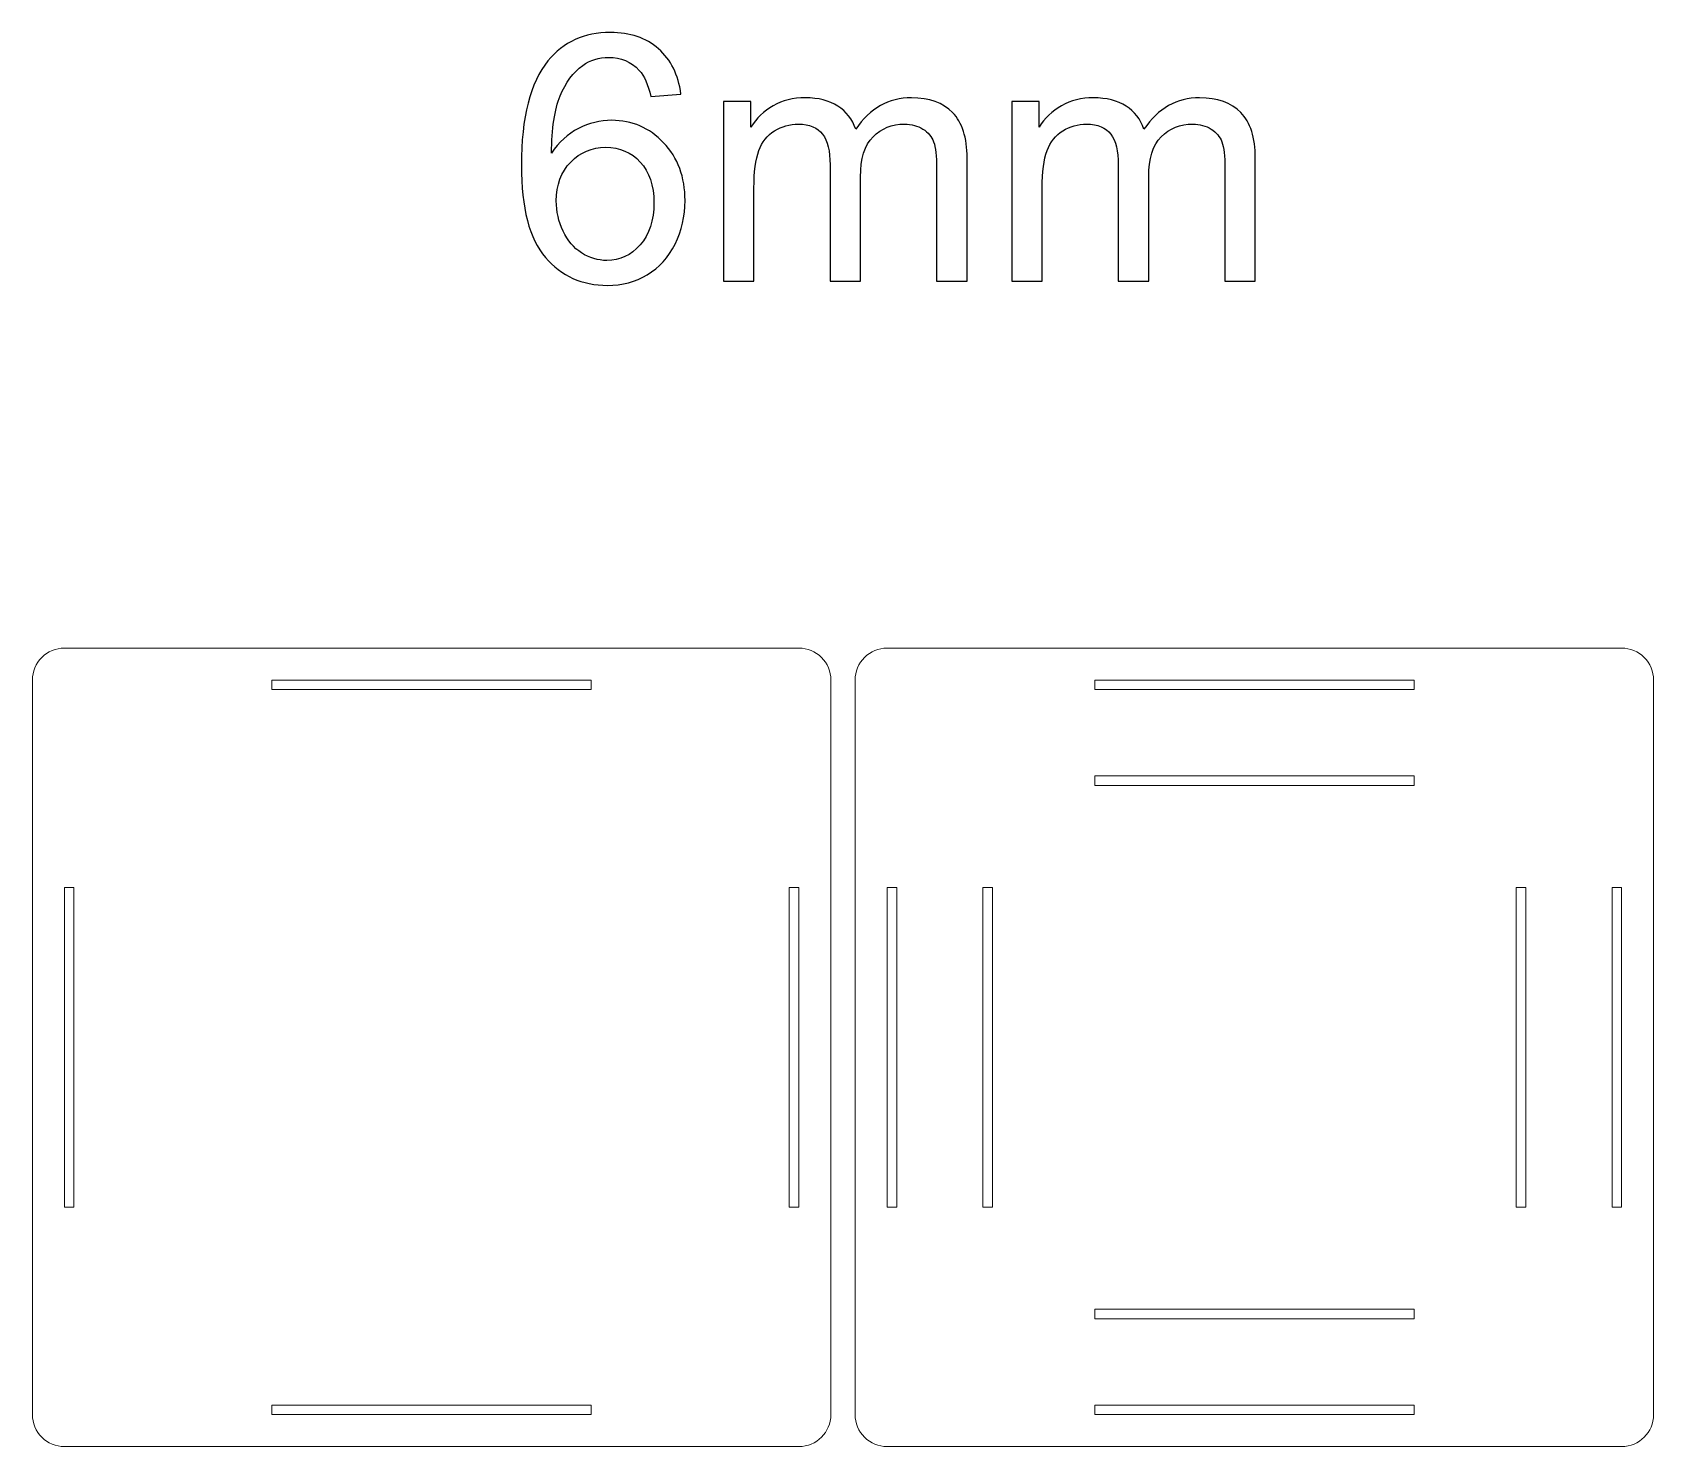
# Model space of a CAD drawing. Header units: millimetres. Extents: x -866 to 866, y -303 to 303.
# Drawn here: x 359 to 866, y -147 to 296 of the extents above; entities that cross this region are included whole.
import ezdxf

# ---------------------------------------------------------------- set-up
doc = ezdxf.new("R2010")
doc.units = ezdxf.units.MM
doc.header["$MEASUREMENT"] = 0
doc.layers.add('Camada 1', color=7, linetype='Continuous')

msp = doc.modelspace()

# ---------------------------------------------------------------- linework, layer by layer
at = {"layer": 'Camada 1', "color": 250}
for points, knots in [([(561.8212, 276.4797), (561.8212, 276.4797), (552.3954, 275.7213), (552.3954, 275.7213), (552.3954, 275.7213), (551.5467, 279.4591), (550.3369, 282.1857), (548.7659, 283.8831), (548.7659, 283.8831), (546.1838, 286.6097), (542.9877, 287.964), (539.1957, 287.964), (539.1957, 287.964), (536.1441, 287.964), (533.4356, 287.1153), (531.1062, 285.4179), (531.1062, 285.4179), (528.1087, 283.233), (525.7613, 280.055), (524.0098, 275.8658), (524.0098, 275.8658), (522.2763, 271.6585), (521.3735, 265.6816), (521.3013, 257.9352), (521.3013, 257.9352), (523.5945, 261.4202), (526.4114, 264.0204), (529.7339, 265.6997), (529.7339, 265.6997), (533.0564, 267.3971), (536.5233, 268.2457), (540.1708, 268.2457), (540.1708, 268.2457), (546.5269, 268.2457), (551.944, 265.8983), (556.4221, 261.2216), (556.4221, 261.2216), (560.8822, 256.5448), (563.1213, 250.5138), (563.1213, 243.0923), (563.1213, 243.0923), (563.1213, 238.2169), (562.074, 233.7027), (559.9793, 229.5135), (559.9793, 229.5135), (557.8667, 225.3242), (554.9956, 222.1282), (551.312, 219.9071), (551.312, 219.9071), (547.6464, 217.6861), (543.4752, 216.5666), (538.8165, 216.5666), (538.8165, 216.5666), (530.8895, 216.5666), (524.4071, 219.4918), (519.3872, 225.3242), (519.3872, 225.3242), (514.3854, 231.1567), (511.8755, 240.781), (511.8755, 254.1793), (511.8755, 254.1793), (511.8755, 269.1666), (514.6563, 280.0731), (520.1998, 286.8806), (520.1998, 286.8806), (525.039, 292.8033), (531.5576, 295.7646), (539.7736, 295.7646), (539.7736, 295.7646), (545.8768, 295.7646), (550.8967, 294.0492), (554.797, 290.6364), (554.797, 290.6364), (558.6973, 287.2236), (561.0447, 282.5108), (561.8212, 276.4797)], [0, 0, 0, 0, 0.05, 0.05, 0.05, 0.05, 0.1, 0.1, 0.1, 0.1, 0.15, 0.15, 0.15, 0.15, 0.2, 0.2, 0.2, 0.2, 0.25, 0.25, 0.25, 0.25, 0.3, 0.3, 0.3, 0.3, 0.35, 0.35, 0.35, 0.35, 0.4, 0.4, 0.4, 0.4, 0.45, 0.45, 0.45, 0.45, 0.5, 0.5, 0.5, 0.5, 0.55, 0.55, 0.55, 0.55, 0.6, 0.6, 0.6, 0.6, 0.65, 0.65, 0.65, 0.65, 0.7, 0.7, 0.7, 0.7, 0.75, 0.75, 0.75, 0.75, 0.8, 0.8, 0.8, 0.8, 0.85, 0.85, 0.85, 0.85, 0.9, 0.9, 0.9, 0.9, 1, 1, 1, 1]), ([(575.1653, 217.8667), (575.1653, 217.8667), (575.1653, 274.0962), (575.1653, 274.0962), (575.1653, 274.0962), (575.1653, 274.0962), (583.7243, 274.0962), (583.7243, 274.0962), (583.7243, 274.0962), (583.7243, 274.0962), (583.7243, 266.1511), (583.7243, 266.1511), (583.7243, 266.1511), (585.4758, 268.8958), (587.8232, 271.1168), (590.7485, 272.778), (590.7485, 272.778), (593.6737, 274.4573), (596.9962, 275.288), (600.734, 275.288), (600.734, 275.288), (604.8871, 275.288), (608.2999, 274.4212), (610.9542, 272.7058), (610.9542, 272.7058), (613.6086, 270.9723), (615.4866, 268.5708), (616.57, 265.465), (616.57, 265.465), (621.0481, 272.0196), (626.8444, 275.288), (633.995, 275.288), (633.995, 275.288), (639.5926, 275.288), (643.9083, 273.7531), (646.9057, 270.6654), (646.9057, 270.6654), (649.9213, 267.5776), (651.438, 262.8286), (651.438, 256.4184), (651.438, 256.4184), (651.438, 256.4184), (651.438, 217.8667), (651.438, 217.8667), (651.438, 217.8667), (651.438, 217.8667), (641.9039, 217.8667), (641.9039, 217.8667), (641.9039, 217.8667), (641.9039, 217.8667), (641.9039, 253.2584), (641.9039, 253.2584), (641.9039, 253.2584), (641.9039, 257.0504), (641.5789, 259.7951), (640.965, 261.4744), (640.965, 261.4744), (640.351, 263.1537), (639.2315, 264.4899), (637.5883, 265.5191), (637.5883, 265.5191), (635.9632, 266.5484), (634.0491, 267.054), (631.8643, 267.054), (631.8643, 267.054), (627.8917, 267.054), (624.6053, 265.7358), (621.9871, 263.1175), (621.9871, 263.1175), (619.3688, 260.4812), (618.0687, 256.2739), (618.0687, 250.4957), (618.0687, 250.4957), (618.0687, 250.4957), (618.0687, 217.8667), (618.0687, 217.8667), (618.0687, 217.8667), (618.0687, 217.8667), (608.5346, 217.8667), (608.5346, 217.8667), (608.5346, 217.8667), (608.5346, 217.8667), (608.5346, 254.3599), (608.5346, 254.3599), (608.5346, 254.3599), (608.5346, 258.5852), (607.7582, 261.7633), (606.2053, 263.8759), (606.2053, 263.8759), (604.6524, 265.9886), (602.1063, 267.054), (598.5852, 267.054), (598.5852, 267.054), (595.9128, 267.054), (593.439, 266.3497), (591.1638, 264.9413), (591.1638, 264.9413), (588.8886, 263.5329), (587.2454, 261.4744), (586.2162, 258.7477), (586.2162, 258.7477), (585.205, 256.0392), (584.6994, 252.1208), (584.6994, 247.0107), (584.6994, 247.0107), (584.6994, 247.0107), (584.6994, 217.8667), (584.6994, 217.8667), (584.6994, 217.8667), (584.6994, 217.8667), (575.1653, 217.8667), (575.1653, 217.8667)], [0, 0, 0, 0, 0.03448276, 0.03448276, 0.03448276, 0.03448276, 0.06896552, 0.06896552, 0.06896552, 0.06896552, 0.10344828, 0.10344828, 0.10344828, 0.10344828, 0.13793103, 0.13793103, 0.13793103, 0.13793103, 0.17241379, 0.17241379, 0.17241379, 0.17241379, 0.20689655, 0.20689655, 0.20689655, 0.20689655, 0.24137931, 0.24137931, 0.24137931, 0.24137931, 0.27586207, 0.27586207, 0.27586207, 0.27586207, 0.31034483, 0.31034483, 0.31034483, 0.31034483, 0.34482759, 0.34482759, 0.34482759, 0.34482759, 0.37931034, 0.37931034, 0.37931034, 0.37931034, 0.4137931, 0.4137931, 0.4137931, 0.4137931, 0.44827586, 0.44827586, 0.44827586, 0.44827586, 0.48275862, 0.48275862, 0.48275862, 0.48275862, 0.51724138, 0.51724138, 0.51724138, 0.51724138, 0.55172414, 0.55172414, 0.55172414, 0.55172414, 0.5862069, 0.5862069, 0.5862069, 0.5862069, 0.62068966, 0.62068966, 0.62068966, 0.62068966, 0.65517241, 0.65517241, 0.65517241, 0.65517241, 0.68965517, 0.68965517, 0.68965517, 0.68965517, 0.72413793, 0.72413793, 0.72413793, 0.72413793, 0.75862069, 0.75862069, 0.75862069, 0.75862069, 0.79310345, 0.79310345, 0.79310345, 0.79310345, 0.82758621, 0.82758621, 0.82758621, 0.82758621, 0.86206897, 0.86206897, 0.86206897, 0.86206897, 0.89655172, 0.89655172, 0.89655172, 0.89655172, 0.93103448, 0.93103448, 0.93103448, 0.93103448, 1, 1, 1, 1]), ([(665.4142, 217.8667), (665.4142, 217.8667), (665.4142, 274.0962), (665.4142, 274.0962), (665.4142, 274.0962), (665.4142, 274.0962), (673.9732, 274.0962), (673.9732, 274.0962), (673.9732, 274.0962), (673.9732, 274.0962), (673.9732, 266.1511), (673.9732, 266.1511), (673.9732, 266.1511), (675.7247, 268.8958), (678.0721, 271.1168), (680.9974, 272.778), (680.9974, 272.778), (683.9226, 274.4573), (687.2451, 275.288), (690.9829, 275.288), (690.9829, 275.288), (695.136, 275.288), (698.5488, 274.4212), (701.2031, 272.7058), (701.2031, 272.7058), (703.8575, 270.9723), (705.7355, 268.5708), (706.8189, 265.465), (706.8189, 265.465), (711.297, 272.0196), (717.0933, 275.288), (724.2439, 275.288), (724.2439, 275.288), (729.8415, 275.288), (734.1572, 273.7531), (737.1546, 270.6654), (737.1546, 270.6654), (740.1702, 267.5776), (741.6869, 262.8286), (741.6869, 256.4184), (741.6869, 256.4184), (741.6869, 256.4184), (741.6869, 217.8667), (741.6869, 217.8667), (741.6869, 217.8667), (741.6869, 217.8667), (732.1528, 217.8667), (732.1528, 217.8667), (732.1528, 217.8667), (732.1528, 217.8667), (732.1528, 253.2584), (732.1528, 253.2584), (732.1528, 253.2584), (732.1528, 257.0504), (731.8278, 259.7951), (731.2139, 261.4744), (731.2139, 261.4744), (730.5999, 263.1537), (729.4804, 264.4899), (727.8372, 265.5191), (727.8372, 265.5191), (726.2121, 266.5484), (724.298, 267.054), (722.1132, 267.054), (722.1132, 267.054), (718.1406, 267.054), (714.8542, 265.7358), (712.236, 263.1175), (712.236, 263.1175), (709.6177, 260.4812), (708.3176, 256.2739), (708.3176, 250.4957), (708.3176, 250.4957), (708.3176, 250.4957), (708.3176, 217.8667), (708.3176, 217.8667), (708.3176, 217.8667), (708.3176, 217.8667), (698.7835, 217.8667), (698.7835, 217.8667), (698.7835, 217.8667), (698.7835, 217.8667), (698.7835, 254.3599), (698.7835, 254.3599), (698.7835, 254.3599), (698.7835, 258.5852), (698.0071, 261.7633), (696.4542, 263.8759), (696.4542, 263.8759), (694.9013, 265.9886), (692.3552, 267.054), (688.8341, 267.054), (688.8341, 267.054), (686.1617, 267.054), (683.6879, 266.3497), (681.4127, 264.9413), (681.4127, 264.9413), (679.1375, 263.5329), (677.4943, 261.4744), (676.4651, 258.7477), (676.4651, 258.7477), (675.4539, 256.0392), (674.9483, 252.1208), (674.9483, 247.0107), (674.9483, 247.0107), (674.9483, 247.0107), (674.9483, 217.8667), (674.9483, 217.8667), (674.9483, 217.8667), (674.9483, 217.8667), (665.4142, 217.8667), (665.4142, 217.8667)], [0, 0, 0, 0, 0.03448276, 0.03448276, 0.03448276, 0.03448276, 0.06896552, 0.06896552, 0.06896552, 0.06896552, 0.10344828, 0.10344828, 0.10344828, 0.10344828, 0.13793103, 0.13793103, 0.13793103, 0.13793103, 0.17241379, 0.17241379, 0.17241379, 0.17241379, 0.20689655, 0.20689655, 0.20689655, 0.20689655, 0.24137931, 0.24137931, 0.24137931, 0.24137931, 0.27586207, 0.27586207, 0.27586207, 0.27586207, 0.31034483, 0.31034483, 0.31034483, 0.31034483, 0.34482759, 0.34482759, 0.34482759, 0.34482759, 0.37931034, 0.37931034, 0.37931034, 0.37931034, 0.4137931, 0.4137931, 0.4137931, 0.4137931, 0.44827586, 0.44827586, 0.44827586, 0.44827586, 0.48275862, 0.48275862, 0.48275862, 0.48275862, 0.51724138, 0.51724138, 0.51724138, 0.51724138, 0.55172414, 0.55172414, 0.55172414, 0.55172414, 0.5862069, 0.5862069, 0.5862069, 0.5862069, 0.62068966, 0.62068966, 0.62068966, 0.62068966, 0.65517241, 0.65517241, 0.65517241, 0.65517241, 0.68965517, 0.68965517, 0.68965517, 0.68965517, 0.72413793, 0.72413793, 0.72413793, 0.72413793, 0.75862069, 0.75862069, 0.75862069, 0.75862069, 0.79310345, 0.79310345, 0.79310345, 0.79310345, 0.82758621, 0.82758621, 0.82758621, 0.82758621, 0.86206897, 0.86206897, 0.86206897, 0.86206897, 0.89655172, 0.89655172, 0.89655172, 0.89655172, 0.93103448, 0.93103448, 0.93103448, 0.93103448, 1, 1, 1, 1]), ([(522.818, 243.002), (522.818, 239.7157), (523.5223, 236.5738), (524.9127, 233.5763), (524.9127, 233.5763), (526.303, 230.5788), (528.2532, 228.3036), (530.727, 226.7327), (530.727, 226.7327), (533.2189, 225.1617), (535.8552, 224.3672), (538.654, 224.3672), (538.654, 224.3672), (542.7169, 224.3672), (546.1838, 225.9924), (549.0549, 229.2426), (549.0549, 229.2426), (551.9259, 232.4929), (553.3705, 236.8988), (553.3705, 242.4784), (553.3705, 242.4784), (553.3705, 247.8413), (551.944, 252.0667), (549.109, 255.1544), (549.109, 255.1544), (546.2741, 258.2422), (542.6627, 259.7951), (538.2748, 259.7951), (538.2748, 259.7951), (533.9773, 259.7951), (530.3117, 258.2422), (527.3142, 255.1544), (527.3142, 255.1544), (524.3168, 252.0667), (522.818, 248.0219), (522.818, 243.002)], [0, 0, 0, 0, 0.1, 0.1, 0.1, 0.1, 0.2, 0.2, 0.2, 0.2, 0.3, 0.3, 0.3, 0.3, 0.4, 0.4, 0.4, 0.4, 0.5, 0.5, 0.5, 0.5, 0.6, 0.6, 0.6, 0.6, 0.7, 0.7, 0.7, 0.7, 0.8, 0.8, 0.8, 0.8, 1, 1, 1, 1])]:
    msp.add_open_spline(points, degree=3, knots=knots, dxfattribs=at)
at = {"layer": 'Camada 1', "color": 230, "lineweight": 20}
for points, knots in [([(598.7701, 103.0008), (598.7701, 103.0008), (368.7701, 103.0008), (368.7701, 103.0008), (368.7701, 103.0008), (366.1179, 103.0008), (363.5744, 101.9472), (361.699, 100.0719), (361.699, 100.0719), (359.8237, 98.1965), (358.7701, 95.653), (358.7701, 93.0008), (358.7701, 93.0008), (358.7701, 93.0008), (358.7701, -136.9992), (358.7701, -136.9992), (358.7701, -136.9992), (358.7701, -139.6514), (359.8237, -142.1949), (361.699, -144.0703), (361.699, -144.0703), (363.5744, -145.9456), (366.1179, -146.9992), (368.7701, -146.9992), (368.7701, -146.9992), (368.7701, -146.9992), (598.7701, -146.9992), (598.7701, -146.9992), (598.7701, -146.9992), (604.2929, -146.9992), (608.7701, -142.5221), (608.7701, -136.9992), (608.7701, -136.9992), (608.7701, -136.9992), (608.7701, 93.0008), (608.7701, 93.0008), (608.7701, 93.0008), (608.7701, 95.653), (607.7165, 98.1965), (605.8412, 100.0719), (605.8412, 100.0719), (603.9658, 101.9472), (601.4223, 103.0008), (598.7701, 103.0008)], [0, 0, 0, 0, 0.08333333, 0.08333333, 0.08333333, 0.08333333, 0.16666667, 0.16666667, 0.16666667, 0.16666667, 0.25, 0.25, 0.25, 0.25, 0.33333333, 0.33333333, 0.33333333, 0.33333333, 0.41666667, 0.41666667, 0.41666667, 0.41666667, 0.5, 0.5, 0.5, 0.5, 0.58333333, 0.58333333, 0.58333333, 0.58333333, 0.66666667, 0.66666667, 0.66666667, 0.66666667, 0.75, 0.75, 0.75, 0.75, 0.83333333, 0.83333333, 0.83333333, 0.83333333, 1, 1, 1, 1]), ([(616.3901, 93.0008), (616.3901, 93.0008), (616.3901, -136.9992), (616.3901, -136.9992), (616.3901, -136.9992), (616.3901, -139.6514), (617.4437, -142.1949), (619.319, -144.0703), (619.319, -144.0703), (621.1944, -145.9456), (623.7379, -146.9992), (626.3901, -146.9992), (626.3901, -146.9992), (626.3901, -146.9992), (856.3901, -146.9992), (856.3901, -146.9992), (856.3901, -146.9992), (861.9129, -146.9992), (866.3901, -142.5221), (866.3901, -136.9992), (866.3901, -136.9992), (866.3901, -136.9992), (866.3901, 93.0008), (866.3901, 93.0008), (866.3901, 93.0008), (866.3901, 95.653), (865.3365, 98.1965), (863.4612, 100.0719), (863.4612, 100.0719), (861.5858, 101.9472), (859.0423, 103.0008), (856.3901, 103.0008), (856.3901, 103.0008), (856.3901, 103.0008), (626.3901, 103.0008), (626.3901, 103.0008), (626.3901, 103.0008), (623.7379, 103.0008), (621.1944, 101.9472), (619.319, 100.0719), (619.319, 100.0719), (617.4437, 98.1965), (616.3901, 95.653), (616.3901, 93.0008)], [0, 0, 0, 0, 0.08333333, 0.08333333, 0.08333333, 0.08333333, 0.16666667, 0.16666667, 0.16666667, 0.16666667, 0.25, 0.25, 0.25, 0.25, 0.33333333, 0.33333333, 0.33333333, 0.33333333, 0.41666667, 0.41666667, 0.41666667, 0.41666667, 0.5, 0.5, 0.5, 0.5, 0.58333333, 0.58333333, 0.58333333, 0.58333333, 0.66666667, 0.66666667, 0.66666667, 0.66666667, 0.75, 0.75, 0.75, 0.75, 0.83333333, 0.83333333, 0.83333333, 0.83333333, 1, 1, 1, 1]), ([(533.7701, 90.0008), (533.7701, 90.0008), (433.7701, 90.0008), (433.7701, 90.0008), (433.7701, 90.0008), (433.7701, 90.0008), (433.7701, 93.0008), (433.7701, 93.0008), (433.7701, 93.0008), (433.7701, 93.0008), (533.7701, 93.0008), (533.7701, 93.0008), (533.7701, 93.0008), (533.7701, 93.0008), (533.7701, 90.0008), (533.7701, 90.0008)], [0, 0, 0, 0, 0.2, 0.2, 0.2, 0.2, 0.4, 0.4, 0.4, 0.4, 0.6, 0.6, 0.6, 0.6, 1, 1, 1, 1]), ([(791.3901, 90.0008), (791.3901, 90.0008), (691.3901, 90.0008), (691.3901, 90.0008), (691.3901, 90.0008), (691.3901, 90.0008), (691.3901, 93.0008), (691.3901, 93.0008), (691.3901, 93.0008), (691.3901, 93.0008), (791.3901, 93.0008), (791.3901, 93.0008), (791.3901, 93.0008), (791.3901, 93.0008), (791.3901, 90.0008), (791.3901, 90.0008)], [0, 0, 0, 0, 0.2, 0.2, 0.2, 0.2, 0.4, 0.4, 0.4, 0.4, 0.6, 0.6, 0.6, 0.6, 1, 1, 1, 1]), ([(791.3901, 60.0008), (791.3901, 60.0008), (691.3901, 60.0008), (691.3901, 60.0008), (691.3901, 60.0008), (691.3901, 60.0008), (691.3901, 63.0008), (691.3901, 63.0008), (691.3901, 63.0008), (691.3901, 63.0008), (791.3901, 63.0008), (791.3901, 63.0008), (791.3901, 63.0008), (791.3901, 63.0008), (791.3901, 60.0008), (791.3901, 60.0008)], [0, 0, 0, 0, 0.2, 0.2, 0.2, 0.2, 0.4, 0.4, 0.4, 0.4, 0.6, 0.6, 0.6, 0.6, 1, 1, 1, 1]), ([(371.7701, 28.0008), (371.7701, 28.0008), (371.7701, -71.9992), (371.7701, -71.9992), (371.7701, -71.9992), (371.7701, -71.9992), (368.7701, -71.9992), (368.7701, -71.9992), (368.7701, -71.9992), (368.7701, -71.9992), (368.7701, 28.0008), (368.7701, 28.0008), (368.7701, 28.0008), (368.7701, 28.0008), (371.7701, 28.0008), (371.7701, 28.0008)], [0, 0, 0, 0, 0.2, 0.2, 0.2, 0.2, 0.4, 0.4, 0.4, 0.4, 0.6, 0.6, 0.6, 0.6, 1, 1, 1, 1]), ([(595.7701, -71.9992), (595.7701, -71.9992), (595.7701, 28.0008), (595.7701, 28.0008), (595.7701, 28.0008), (595.7701, 28.0008), (598.7701, 28.0008), (598.7701, 28.0008), (598.7701, 28.0008), (598.7701, 28.0008), (598.7701, -71.9992), (598.7701, -71.9992), (598.7701, -71.9992), (598.7701, -71.9992), (595.7701, -71.9992), (595.7701, -71.9992)], [0, 0, 0, 0, 0.2, 0.2, 0.2, 0.2, 0.4, 0.4, 0.4, 0.4, 0.6, 0.6, 0.6, 0.6, 1, 1, 1, 1]), ([(629.3901, 28.0008), (629.3901, 28.0008), (629.3901, -71.9992), (629.3901, -71.9992), (629.3901, -71.9992), (629.3901, -71.9992), (626.3901, -71.9992), (626.3901, -71.9992), (626.3901, -71.9992), (626.3901, -71.9992), (626.3901, 28.0008), (626.3901, 28.0008), (626.3901, 28.0008), (626.3901, 28.0008), (629.3901, 28.0008), (629.3901, 28.0008)], [0, 0, 0, 0, 0.2, 0.2, 0.2, 0.2, 0.4, 0.4, 0.4, 0.4, 0.6, 0.6, 0.6, 0.6, 1, 1, 1, 1]), ([(659.3901, 28.0008), (659.3901, 28.0008), (659.3901, -71.9992), (659.3901, -71.9992), (659.3901, -71.9992), (659.3901, -71.9992), (656.3901, -71.9992), (656.3901, -71.9992), (656.3901, -71.9992), (656.3901, -71.9992), (656.3901, 28.0008), (656.3901, 28.0008), (656.3901, 28.0008), (656.3901, 28.0008), (659.3901, 28.0008), (659.3901, 28.0008)], [0, 0, 0, 0, 0.2, 0.2, 0.2, 0.2, 0.4, 0.4, 0.4, 0.4, 0.6, 0.6, 0.6, 0.6, 1, 1, 1, 1]), ([(823.3901, -71.9992), (823.3901, -71.9992), (823.3901, 28.0008), (823.3901, 28.0008), (823.3901, 28.0008), (823.3901, 28.0008), (826.3901, 28.0008), (826.3901, 28.0008), (826.3901, 28.0008), (826.3901, 28.0008), (826.3901, -71.9992), (826.3901, -71.9992), (826.3901, -71.9992), (826.3901, -71.9992), (823.3901, -71.9992), (823.3901, -71.9992)], [0, 0, 0, 0, 0.2, 0.2, 0.2, 0.2, 0.4, 0.4, 0.4, 0.4, 0.6, 0.6, 0.6, 0.6, 1, 1, 1, 1]), ([(853.3901, -71.9992), (853.3901, -71.9992), (853.3901, 28.0008), (853.3901, 28.0008), (853.3901, 28.0008), (853.3901, 28.0008), (856.3901, 28.0008), (856.3901, 28.0008), (856.3901, 28.0008), (856.3901, 28.0008), (856.3901, -71.9992), (856.3901, -71.9992), (856.3901, -71.9992), (856.3901, -71.9992), (853.3901, -71.9992), (853.3901, -71.9992)], [0, 0, 0, 0, 0.2, 0.2, 0.2, 0.2, 0.4, 0.4, 0.4, 0.4, 0.6, 0.6, 0.6, 0.6, 1, 1, 1, 1]), ([(691.3901, -103.9992), (691.3901, -103.9992), (791.3901, -103.9992), (791.3901, -103.9992), (791.3901, -103.9992), (791.3901, -103.9992), (791.3901, -106.9992), (791.3901, -106.9992), (791.3901, -106.9992), (791.3901, -106.9992), (691.3901, -106.9992), (691.3901, -106.9992), (691.3901, -106.9992), (691.3901, -106.9992), (691.3901, -103.9992), (691.3901, -103.9992)], [0, 0, 0, 0, 0.2, 0.2, 0.2, 0.2, 0.4, 0.4, 0.4, 0.4, 0.6, 0.6, 0.6, 0.6, 1, 1, 1, 1]), ([(433.7701, -133.9992), (433.7701, -133.9992), (533.7701, -133.9992), (533.7701, -133.9992), (533.7701, -133.9992), (533.7701, -133.9992), (533.7701, -136.9992), (533.7701, -136.9992), (533.7701, -136.9992), (533.7701, -136.9992), (433.7701, -136.9992), (433.7701, -136.9992), (433.7701, -136.9992), (433.7701, -136.9992), (433.7701, -133.9992), (433.7701, -133.9992)], [0, 0, 0, 0, 0.2, 0.2, 0.2, 0.2, 0.4, 0.4, 0.4, 0.4, 0.6, 0.6, 0.6, 0.6, 1, 1, 1, 1]), ([(691.3901, -133.9992), (691.3901, -133.9992), (791.3901, -133.9992), (791.3901, -133.9992), (791.3901, -133.9992), (791.3901, -133.9992), (791.3901, -136.9992), (791.3901, -136.9992), (791.3901, -136.9992), (791.3901, -136.9992), (691.3901, -136.9992), (691.3901, -136.9992), (691.3901, -136.9992), (691.3901, -136.9992), (691.3901, -133.9992), (691.3901, -133.9992)], [0, 0, 0, 0, 0.2, 0.2, 0.2, 0.2, 0.4, 0.4, 0.4, 0.4, 0.6, 0.6, 0.6, 0.6, 1, 1, 1, 1])]:
    msp.add_open_spline(points, degree=3, knots=knots, dxfattribs=at)

doc.saveas('drawing.dxf')
